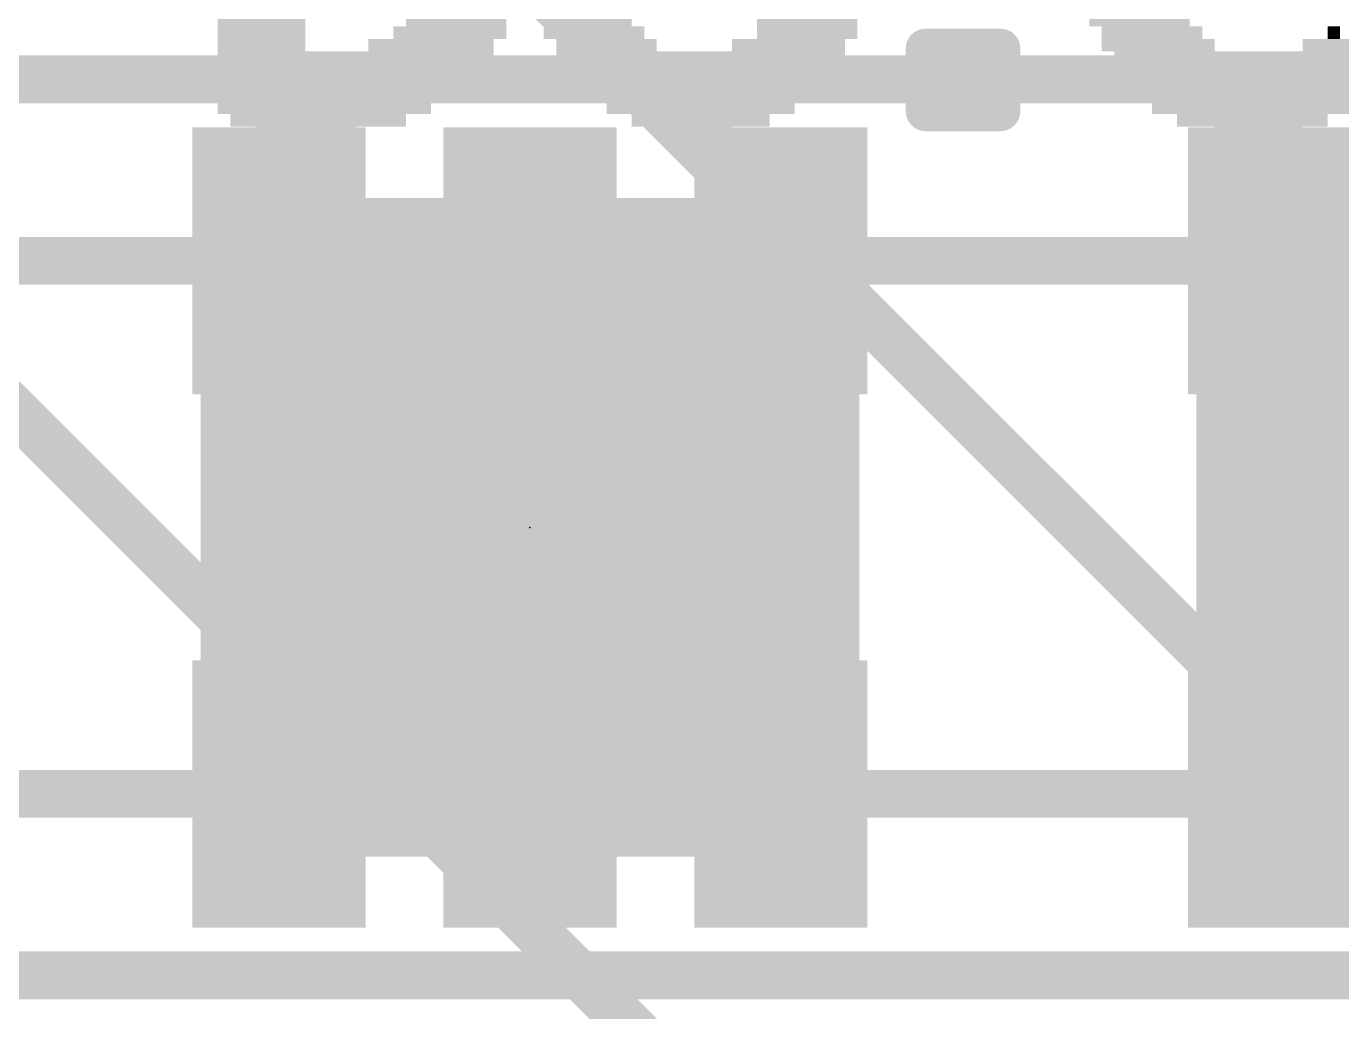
# Model space of a CAD drawing. Extents: x 0 to 108, y -62 to 34.
# Drawn here: x 20.301 to 24.496, y 19.093 to 22.236 of the extents above; entities that cross this region are included whole.
import ezdxf

# ---------------------------------------------------------------- set-up
doc = ezdxf.new("R2010")
doc.units = 0
for name, color, linetype in [('1', 12, 'CONTINUOUS'), ('16', 132, 'CONTINUOUS'), ('18', 110, 'CONTINUOUS'), ('21', 253, 'CONTINUOUS'), ('22', 253, 'CONTINUOUS'), ('23', 53, 'CONTINUOUS'), ('29', 253, 'CONTINUOUS'), ('39', 12, 'CONTINUOUS'), ('51', 253, 'CONTINUOUS')]:
    doc.layers.add(name, color=color, linetype=linetype)

# ---------------------------------------------------------------- blocks, each defined once
blk = doc.blocks.new('RECT')
blk.add_solid([(-0.5, -0.5), (0.5, -0.5), (-0.5, 0.5), (0.5, 0.5)])
blk = doc.blocks.new('ROUNDV')
at = {"const_width": 0.5}
blk.add_lwpolyline([(0, -0.25, 1), (0, 0.25, 1), (0, -0.25)], format="xyb", dxfattribs=at)

msp = doc.modelspace()

# ---------------------------------------------------------------- linework, layer by layer
at = {"layer": '1', "const_width": 0.1524}
for points in [[(32.0675, 22.0663), (8.255, 22.0663)], [(19.5325, 21.4875), (21.1075, 21.4875)], [(21.9075, 21.4875), (21.9075, 21.0185)], [(22.7075, 21.4875), (24.2825, 21.4875)], [(21.9075, 19.7875), (21.9075, 20.2883)], [(21.1075, 19.7875), (19.5325, 19.7875)], [(24.2825, 19.7875), (22.7075, 19.7875)], [(8.5725, 19.2088), (32.2263, 19.2088)]]:
    msp.add_lwpolyline(points, dxfattribs=at)
at = {"layer": '1', "const_width": 0.0762}
for points in [[(21.1075, 21.4494, 1), (21.1075, 21.5256)], [(21.9456, 21.4875, 1), (21.8694, 21.4875)], [(22.7075, 21.5256, 1), (22.7075, 21.4494)], [(24.2825, 21.4494, 1), (24.2825, 21.5256)], [(21.8694, 21.0185, 1), (21.9456, 21.0185)], [(21.9456, 20.2883, 1), (21.8694, 20.2883)], [(21.1075, 19.7494, 1), (21.1075, 19.8256)], [(22.7075, 19.8256, 1), (22.7075, 19.7494)], [(24.2825, 19.7494, 1), (24.2825, 19.8256)], [(21.8694, 19.7875, 1), (21.9456, 19.7875)]]:
    msp.add_lwpolyline(points, format="xyb", dxfattribs=at)
at = {"layer": '16', "const_width": 0.1524}
for points in [[(18.796, 22.479), (23.5744, 17.7006)], [(21.9075, 22.3838), (25.3206, 18.9706)]]:
    msp.add_lwpolyline(points, dxfattribs=at)
at = {"layer": '21', "const_width": 0.127}
for points in [[(23.1695, 22.0645), (23.1695, 22.1645)], [(23.1695, 22.1645), (23.4075, 22.1645)], [(23.4075, 22.1645), (23.4075, 21.9645)], [(23.3075, 22.0645), (23.1695, 22.0645)], [(23.1695, 21.9645), (23.1695, 22.0645)], [(23.4075, 21.9645), (23.1695, 21.9645)]]:
    msp.add_lwpolyline(points, dxfattribs=at)
at = {"layer": '21', "const_width": 0.0635}
for points in [[(23.2013, 22.1645, 1), (23.1378, 22.1645)], [(23.1695, 22.1962, 1), (23.1695, 22.1328)], [(23.4393, 22.1645, 1), (23.3758, 22.1645)], [(23.4075, 22.1328, 1), (23.4075, 22.1962)], [(23.1695, 22.0963, 1), (23.1695, 22.0328)], [(23.2013, 22.0645, 1), (23.1378, 22.0645)], [(23.3075, 22.0328, 1), (23.3075, 22.0963)], [(23.1378, 22.0645, 1), (23.2013, 22.0645)], [(23.1695, 21.9962, 1), (23.1695, 21.9328)], [(23.4075, 21.9328, 1), (23.4075, 21.9962)], [(23.1378, 21.9645, 1), (23.2013, 21.9645)], [(23.3758, 21.9645, 1), (23.4393, 21.9645)]]:
    msp.add_lwpolyline(points, format="xyb", dxfattribs=at)
at = {"layer": '23'}
msp.add_point((21.9075, 20.6375), dxfattribs=at)
at = {"layer": '51', "const_width": 0.1}
for points in [[(20.9075, 19.6375), (20.9075, 21.6375)], [(20.9075, 21.6375), (22.9075, 21.6375)], [(22.9075, 21.6375), (22.9075, 19.6375)], [(24.0825, 19.6375), (24.0825, 21.6375)], [(24.0825, 21.6375), (26.0825, 21.6375)], [(21.2575, 21.5875), (20.9575, 21.5875)], [(20.9575, 21.5875), (20.9575, 21.0875)], [(21.2575, 21.0875), (21.2575, 21.5875)], [(22.0575, 21.5875), (21.7575, 21.5875)], [(21.7575, 21.5875), (21.7575, 21.0875)], [(22.0575, 21.0875), (22.0575, 21.5875)], [(22.8575, 21.5875), (22.5575, 21.5875)], [(22.5575, 21.5875), (22.5575, 21.0875)], [(22.8575, 21.0875), (22.8575, 21.5875)], [(24.4325, 21.5875), (24.1325, 21.5875)], [(24.1325, 21.5875), (24.1325, 21.0875)], [(24.4325, 21.0875), (24.4325, 21.5875)], [(20.9575, 21.0875), (21.2575, 21.0875)], [(21.7575, 21.0875), (22.0575, 21.0875)], [(22.5575, 21.0875), (22.8575, 21.0875)], [(24.1325, 21.0875), (24.4325, 21.0875)], [(20.9575, 19.6875), (20.9575, 20.1875)], [(20.9575, 20.1875), (21.2575, 20.1875)], [(21.2575, 20.1875), (21.2575, 19.6875)], [(21.7575, 19.6875), (21.7575, 20.1875)], [(21.7575, 20.1875), (22.0575, 20.1875)], [(22.0575, 20.1875), (22.0575, 19.6875)], [(22.5575, 20.1875), (22.5575, 19.6875)], [(22.8575, 20.1875), (22.5575, 20.1875)], [(22.8575, 19.6875), (22.8575, 20.1875)], [(24.1325, 19.6875), (24.1325, 20.1875)], [(24.1325, 20.1875), (24.4325, 20.1875)], [(24.4325, 20.1875), (24.4325, 19.6875)], [(21.2575, 19.6875), (20.9575, 19.6875)], [(22.0575, 19.6875), (21.7575, 19.6875)], [(22.5575, 19.6875), (22.8575, 19.6875)], [(24.4325, 19.6875), (24.1325, 19.6875)], [(22.9075, 19.6375), (20.9075, 19.6375)], [(26.0825, 19.6375), (24.0825, 19.6375)]]:
    msp.add_lwpolyline(points, dxfattribs=at)
at = {"layer": '51', "const_width": 0.05}
for points in [[(20.9325, 21.6375, 1), (20.8825, 21.6375)], [(20.9075, 21.6625, 1), (20.9075, 21.6125)], [(22.9325, 21.6375, 1), (22.8825, 21.6375)], [(22.9075, 21.6125, 1), (22.9075, 21.6625)], [(24.1075, 21.6375, 1), (24.0575, 21.6375)], [(24.0825, 21.6625, 1), (24.0825, 21.6125)], [(20.9575, 21.6125, 1), (20.9575, 21.5625)], [(20.9825, 21.5875, 1), (20.9325, 21.5875)], [(21.2825, 21.5875, 1), (21.2325, 21.5875)], [(21.2575, 21.5625, 1), (21.2575, 21.6125)], [(21.7575, 21.6125, 1), (21.7575, 21.5625)], [(21.7825, 21.5875, 1), (21.7325, 21.5875)], [(22.0825, 21.5875, 1), (22.0325, 21.5875)], [(22.0575, 21.5625, 1), (22.0575, 21.6125)], [(22.5575, 21.6125, 1), (22.5575, 21.5625)], [(22.5825, 21.5875, 1), (22.5325, 21.5875)], [(22.8825, 21.5875, 1), (22.8325, 21.5875)], [(22.8575, 21.5625, 1), (22.8575, 21.6125)], [(24.1325, 21.6125, 1), (24.1325, 21.5625)], [(24.1575, 21.5875, 1), (24.1075, 21.5875)], [(24.4575, 21.5875, 1), (24.4075, 21.5875)], [(24.4325, 21.5625, 1), (24.4325, 21.6125)], [(20.9575, 21.1125, 1), (20.9575, 21.0625)], [(20.9325, 21.0875, 1), (20.9825, 21.0875)], [(21.2325, 21.0875, 1), (21.2825, 21.0875)], [(21.2575, 21.0625, 1), (21.2575, 21.1125)], [(21.7575, 21.1125, 1), (21.7575, 21.0625)], [(21.7325, 21.0875, 1), (21.7825, 21.0875)], [(22.0325, 21.0875, 1), (22.0825, 21.0875)], [(22.0575, 21.0625, 1), (22.0575, 21.1125)], [(22.5575, 21.1125, 1), (22.5575, 21.0625)], [(22.5325, 21.0875, 1), (22.5825, 21.0875)], [(22.8325, 21.0875, 1), (22.8825, 21.0875)], [(22.8575, 21.0625, 1), (22.8575, 21.1125)], [(24.1325, 21.1125, 1), (24.1325, 21.0625)], [(24.1075, 21.0875, 1), (24.1575, 21.0875)], [(24.4075, 21.0875, 1), (24.4575, 21.0875)], [(24.4325, 21.0625, 1), (24.4325, 21.1125)], [(20.9825, 20.1875, 1), (20.9325, 20.1875)], [(20.9575, 20.2125, 1), (20.9575, 20.1625)], [(21.2825, 20.1875, 1), (21.2325, 20.1875)], [(21.2575, 20.1625, 1), (21.2575, 20.2125)], [(21.7825, 20.1875, 1), (21.7325, 20.1875)], [(21.7575, 20.2125, 1), (21.7575, 20.1625)], [(22.0825, 20.1875, 1), (22.0325, 20.1875)], [(22.0575, 20.1625, 1), (22.0575, 20.2125)], [(22.5825, 20.1875, 1), (22.5325, 20.1875)], [(22.5575, 20.2125, 1), (22.5575, 20.1625)], [(22.8825, 20.1875, 1), (22.8325, 20.1875)], [(22.8575, 20.1625, 1), (22.8575, 20.2125)], [(24.1575, 20.1875, 1), (24.1075, 20.1875)], [(24.1325, 20.2125, 1), (24.1325, 20.1625)], [(24.4575, 20.1875, 1), (24.4075, 20.1875)], [(24.4325, 20.1625, 1), (24.4325, 20.2125)], [(20.9575, 19.7125, 1), (20.9575, 19.6625)], [(21.2575, 19.6625, 1), (21.2575, 19.7125)], [(21.7575, 19.7125, 1), (21.7575, 19.6625)], [(22.0575, 19.6625, 1), (22.0575, 19.7125)], [(22.5575, 19.7125, 1), (22.5575, 19.6625)], [(22.8575, 19.6625, 1), (22.8575, 19.7125)], [(24.1325, 19.7125, 1), (24.1325, 19.6625)], [(24.4325, 19.6625, 1), (24.4325, 19.7125)], [(20.9075, 19.6625, 1), (20.9075, 19.6125)], [(20.9325, 19.6875, 1), (20.9825, 19.6875)], [(21.2325, 19.6875, 1), (21.2825, 19.6875)], [(21.7325, 19.6875, 1), (21.7825, 19.6875)], [(22.0325, 19.6875, 1), (22.0825, 19.6875)], [(22.5325, 19.6875, 1), (22.5825, 19.6875)], [(22.8325, 19.6875, 1), (22.8825, 19.6875)], [(22.9075, 19.6125, 1), (22.9075, 19.6625)], [(24.0825, 19.6625, 1), (24.0825, 19.6125)], [(24.1075, 19.6875, 1), (24.1575, 19.6875)], [(24.4075, 19.6875, 1), (24.4575, 19.6875)], [(20.8825, 19.6375, 1), (20.9325, 19.6375)], [(22.8825, 19.6375, 1), (22.9325, 19.6375)], [(24.0575, 19.6375, 1), (24.1075, 19.6375)]]:
    msp.add_lwpolyline(points, format="xyb", dxfattribs=at)

# ---------------------------------------------------------------- block references
at = {"layer": '1', "xscale": 0.7, "yscale": 0.4, "rotation": 90}
for p in [(21.1075, 21.4875), (21.9075, 21.4875), (22.7075, 21.4875), (24.2825, 21.4875), (21.1075, 19.7875), (21.9075, 19.7875), (22.7075, 19.7875), (24.2825, 19.7875)]:
    msp.add_blockref('RECT', p, dxfattribs=at)
at = {"layer": '18', "xscale": 0.508, "yscale": 0.508}
for p in [(21.9075, 21.0185), (21.9075, 21.0185), (21.9075, 20.2883), (21.9075, 20.2883)]:
    msp.add_blockref('ROUNDV', p, dxfattribs=at)
at = {"layer": '22', "yscale": 0.04}
for p, xscale in [((21.0517, 22.2555), 0.28), ((21.6717, 22.2555), 0.32), ((22.0917, 22.2555), 0.28), ((22.7917, 22.2555), 0.32), ((23.8511, 22.2555), 0.32), ((21.0517, 22.2155), 0.28), ((21.6517, 22.2155), 0.36), ((22.1117, 22.2155), 0.32), ((22.7917, 22.2155), 0.32), ((23.8911, 22.2155), 0.32), ((24.4711, 22.2155), 0.04), ((21.0517, 22.1755), 0.28), ((21.5917, 22.1755), 0.4), ((22.1517, 22.1755), 0.32), ((22.7317, 22.1755), 0.36), ((23.9111, 22.1755), 0.36), ((24.4511, 22.1755), 0.16), ((21.3517, 22.1355), 0.88), ((22.4517, 22.1355), 0.92), ((24.1711, 22.1355), 0.8), ((21.3317, 22.0955), 0.84), ((22.4517, 22.0955), 0.84), ((24.1711, 22.0955), 0.8), ((21.3117, 22.0555), 0.8), ((22.4517, 22.0555), 0.76), ((24.2111, 22.0555), 0.8), ((21.2917, 22.0155), 0.76), ((22.4517, 22.0155), 0.68), ((24.2111, 22.0155), 0.72), ((21.2517, 21.9755), 0.68), ((22.4517, 21.9755), 0.6), ((24.2111, 21.9755), 0.64), ((21.2317, 21.9355), 0.56), ((22.4517, 21.9355), 0.44), ((24.2111, 21.9355), 0.48), ((21.1917, 21.8955), 0.32), ((22.4317, 21.8955), 0.24), ((24.2311, 21.8955), 0.28)]:
    msp.add_blockref('RECT', p, dxfattribs=dict(at, xscale=xscale))
at = {"layer": '29', "xscale": 0.8524, "yscale": 0.5524, "rotation": 90}
for p in [(21.1075, 21.4875), (21.9075, 21.4875), (22.7075, 21.4875), (24.2825, 21.4875), (21.1075, 19.7875), (21.9075, 19.7875), (22.7075, 19.7875), (24.2825, 19.7875)]:
    msp.add_blockref('RECT', p, dxfattribs=at)
at = {"layer": '39', "xscale": 2.032, "yscale": 2.032}
for p in [(21.9075, 20.6375), (25.0825, 20.6375)]:
    msp.add_blockref('RECT', p, dxfattribs=at)
at = {"layer": '51', "xscale": 0.508, "yscale": 0.254}
msp.add_blockref('RECT', (21.9075, 20.5105), dxfattribs=at)

doc.saveas('drawing.dxf')
